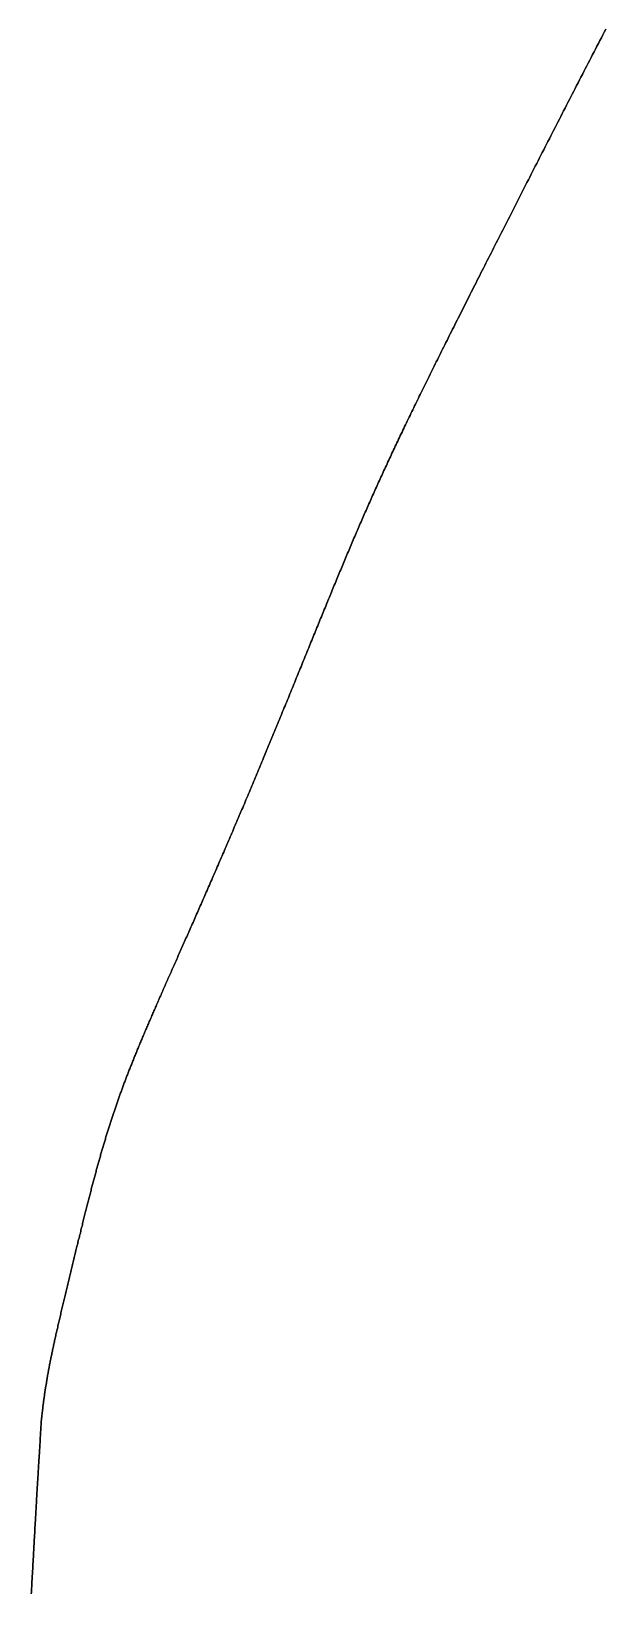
# Model space of a CAD drawing. Header units: inches. Extents: x 130170 to 284068, y 377793 to 804530.
# Drawn here: x 260254.2 to 260273.5, y 745137.1 to 745189.6 of the extents above; entities that cross this region are included whole.
import ezdxf

# ---------------------------------------------------------------- set-up
doc = ezdxf.new("R2010")
doc.units = ezdxf.units.IN
doc.header["$MEASUREMENT"] = 0
doc.layers.add('muni_il', color=7, linetype='Continuous')

msp = doc.modelspace()

# ---------------------------------------------------------------- linework, layer by layer
at = {"layer": 'muni_il'}
for points in [[(260254.186, 745137.077), (260254.19, 745137.138), (260254.193, 745137.2), (260254.197, 745137.261), (260254.2, 745137.322), (260254.204, 745137.382), (260254.207, 745137.442), (260254.211, 745137.502), (260254.214, 745137.562), (260254.217, 745137.621), (260254.221, 745137.68), (260254.224, 745137.738), (260254.227, 745137.797), (260254.23, 745137.855), (260254.234, 745137.912), (260254.237, 745137.97), (260254.24, 745138.027), (260254.243, 745138.084), (260254.246, 745138.141), (260254.25, 745138.197), (260254.253, 745138.253), (260254.256, 745138.309), (260254.259, 745138.365), (260254.262, 745138.42), (260254.265, 745138.475), (260254.268, 745138.53), (260254.271, 745138.584), (260254.274, 745138.639), (260254.277, 745138.693), (260254.28, 745138.746), (260254.283, 745138.8), (260254.286, 745138.853), (260254.289, 745138.907), (260254.292, 745138.959), (260254.295, 745139.012), (260254.298, 745139.065), (260254.301, 745139.117), (260254.304, 745139.169), (260254.307, 745139.221), (260254.31, 745139.272), (260254.312, 745139.324), (260254.315, 745139.375), (260254.318, 745139.426), (260254.321, 745139.477), (260254.324, 745139.527), (260254.327, 745139.578), (260254.329, 745139.628), (260254.332, 745139.678), (260254.335, 745139.727), (260254.338, 745139.777), (260254.341, 745139.826), (260254.344, 745139.876), (260254.346, 745139.924), (260254.349, 745139.973), (260254.352, 745140.022), (260254.355, 745140.07), (260254.357, 745140.118), (260254.36, 745140.166), (260254.363, 745140.214), (260254.366, 745140.261), (260254.368, 745140.308), (260254.371, 745140.355), (260254.374, 745140.402), (260254.377, 745140.448), (260254.379, 745140.494), (260254.382, 745140.54), (260254.385, 745140.586), (260254.387, 745140.631), (260254.39, 745140.676), (260254.393, 745140.721), (260254.395, 745140.765), (260254.398, 745140.809), (260254.401, 745140.853), (260254.403, 745140.896), (260254.406, 745140.939), (260254.408, 745140.982), (260254.411, 745141.024), (260254.413, 745141.065), (260254.416, 745141.107), (260254.418, 745141.148), (260254.421, 745141.188), (260254.423, 745141.228), (260254.426, 745141.267), (260254.428, 745141.306), (260254.43, 745141.345), (260254.433, 745141.383), (260254.435, 745141.42), (260254.437, 745141.457), (260254.44, 745141.493), (260254.442, 745141.528), (260254.444, 745141.563), (260254.446, 745141.597), (260254.448, 745141.63), (260254.45, 745141.663), (260254.452, 745141.695), (260254.454, 745141.726), (260254.456, 745141.757), (260254.458, 745141.786), (260254.46, 745141.815), (260254.462, 745141.843), (260254.463, 745141.87), (260254.465, 745141.897), (260254.467, 745141.922), (260254.468, 745141.946), (260254.47, 745141.97), (260254.471, 745141.993), (260254.473, 745142.015), (260254.474, 745142.036), (260254.475, 745142.056), (260254.476, 745142.075), (260254.478, 745142.093), (260254.479, 745142.11), (260254.48, 745142.126), (260254.481, 745142.142), (260254.482, 745142.156), (260254.483, 745142.17), (260254.483, 745142.183), (260254.484, 745142.195), (260254.485, 745142.206), (260254.486, 745142.217), (260254.486, 745142.226), (260254.487, 745142.236), (260254.488, 745142.245), (260254.488, 745142.253), (260254.489, 745142.261), (260254.489, 745142.269), (260254.49, 745142.276), (260254.49, 745142.284), (260254.536, 745143.003), (260254.537, 745143.011), (260254.537, 745143.02), (260254.539, 745143.03), (260254.54, 745143.044), (260254.542, 745143.059), (260254.544, 745143.076), (260254.546, 745143.095), (260254.548, 745143.116), (260254.55, 745143.138), (260254.553, 745143.162), (260254.556, 745143.187), (260254.559, 745143.213), (260254.563, 745143.24), (260254.566, 745143.269), (260254.57, 745143.298), (260254.573, 745143.328), (260254.577, 745143.359), (260254.581, 745143.391), (260254.585, 745143.423), (260254.589, 745143.456), (260254.594, 745143.489), (260254.598, 745143.523), (260254.603, 745143.557), (260254.607, 745143.592), (260254.612, 745143.626), (260254.617, 745143.662), (260254.622, 745143.697), (260254.627, 745143.733), (260254.632, 745143.768), (260254.637, 745143.804), (260254.643, 745143.84), (260254.648, 745143.876), (260254.653, 745143.913), (260254.659, 745143.949), (260254.665, 745143.986), (260254.67, 745144.022), (260254.676, 745144.059), (260254.682, 745144.095), (260254.688, 745144.132), (260254.694, 745144.168), (260254.7, 745144.205), (260254.706, 745144.242), (260254.712, 745144.278), (260254.718, 745144.315), (260254.724, 745144.352), (260254.731, 745144.388), (260254.737, 745144.425), (260254.744, 745144.462), (260254.75, 745144.498), (260254.757, 745144.535), (260254.763, 745144.572), (260254.77, 745144.609), (260254.777, 745144.646), (260254.784, 745144.682), (260254.791, 745144.719), (260254.798, 745144.756), (260254.805, 745144.793), (260254.812, 745144.83), (260254.82, 745144.868), (260254.827, 745144.905), (260254.834, 745144.942), (260254.842, 745144.98), (260254.849, 745145.017), (260254.857, 745145.055), (260254.865, 745145.093), (260254.873, 745145.131), (260254.881, 745145.169), (260254.889, 745145.207), (260254.897, 745145.245), (260254.905, 745145.284), (260254.913, 745145.322), (260254.921, 745145.361), (260254.93, 745145.4), (260254.938, 745145.439), (260254.947, 745145.479), (260254.956, 745145.518), (260254.964, 745145.558), (260254.973, 745145.598), (260254.982, 745145.638), (260254.991, 745145.678), (260255, 745145.719), (260255.009, 745145.759), (260255.018, 745145.8), (260255.028, 745145.841), (260255.037, 745145.883), (260255.047, 745145.924), (260255.056, 745145.966), (260255.066, 745146.008), (260255.075, 745146.05), (260255.085, 745146.092), (260255.095, 745146.135), (260255.105, 745146.177), (260255.115, 745146.22), (260255.125, 745146.263), (260255.135, 745146.307), (260255.145, 745146.35), (260255.155, 745146.394), (260255.166, 745146.438), (260255.176, 745146.482), (260255.186, 745146.526), (260255.197, 745146.571), (260255.207, 745146.615), (260255.218, 745146.66), (260255.229, 745146.705), (260255.239, 745146.75), (260255.25, 745146.795), (260255.261, 745146.841), (260255.272, 745146.886), (260255.283, 745146.932), (260255.293, 745146.978), (260255.304, 745147.024), (260255.315, 745147.07), (260255.326, 745147.116), (260255.338, 745147.163), (260255.349, 745147.209), (260255.36, 745147.256), (260255.371, 745147.302), (260255.382, 745147.349), (260255.393, 745147.396), (260255.405, 745147.443), (260255.416, 745147.49), (260255.427, 745147.537), (260255.439, 745147.584), (260255.45, 745147.631), (260255.461, 745147.678), (260255.473, 745147.725), (260255.484, 745147.773), (260255.495, 745147.82), (260255.507, 745147.867), (260255.518, 745147.914), (260255.53, 745147.962), (260255.541, 745148.009), (260255.553, 745148.057), (260255.564, 745148.104), (260255.575, 745148.151), (260255.587, 745148.198), (260255.598, 745148.246), (260255.61, 745148.293), (260255.621, 745148.34), (260255.633, 745148.387), (260255.644, 745148.434), (260255.655, 745148.481), (260255.667, 745148.528), (260255.678, 745148.575), (260255.69, 745148.622), (260255.701, 745148.669), (260255.712, 745148.716), (260255.724, 745148.762), (260255.735, 745148.809), (260255.747, 745148.855), (260255.758, 745148.902), (260255.769, 745148.948), (260255.78, 745148.994), (260255.792, 745149.04), (260255.803, 745149.086), (260255.814, 745149.132), (260255.826, 745149.178), (260255.837, 745149.223), (260255.848, 745149.269), (260255.859, 745149.314), (260255.87, 745149.359), (260255.881, 745149.405), (260255.893, 745149.449), (260255.904, 745149.494), (260255.915, 745149.539), (260255.926, 745149.584), (260255.937, 745149.628), (260255.948, 745149.672), (260255.959, 745149.716), (260255.97, 745149.76), (260255.981, 745149.804), (260255.992, 745149.848), (260256.003, 745149.892), (260256.013, 745149.935), (260256.024, 745149.978), (260256.035, 745150.021), (260256.046, 745150.064), (260256.057, 745150.107), (260256.068, 745150.15), (260256.078, 745150.192), (260256.089, 745150.235), (260256.1, 745150.277), (260256.111, 745150.319), (260256.121, 745150.361), (260256.132, 745150.402), (260256.143, 745150.444), (260256.153, 745150.485), (260256.164, 745150.527), (260256.175, 745150.568), (260256.185, 745150.609), (260256.196, 745150.649), (260256.206, 745150.69), (260256.217, 745150.731), (260256.228, 745150.771), (260256.238, 745150.811), (260256.249, 745150.851), (260256.259, 745150.891), (260256.27, 745150.931), (260256.28, 745150.97), (260256.291, 745151.01), (260256.301, 745151.049), (260256.311, 745151.088), (260256.322, 745151.127), (260256.332, 745151.166), (260256.343, 745151.205), (260256.353, 745151.243), (260256.364, 745151.282), (260256.374, 745151.32), (260256.385, 745151.358), (260256.395, 745151.396), (260256.405, 745151.434), (260256.416, 745151.472), (260256.426, 745151.509), (260256.437, 745151.547), (260256.447, 745151.584), (260256.457, 745151.621), (260256.468, 745151.658), (260256.478, 745151.695), (260256.489, 745151.732), (260256.499, 745151.769), (260256.51, 745151.806), (260256.52, 745151.842), (260256.531, 745151.879), (260256.541, 745151.915), (260256.551, 745151.951), (260256.562, 745151.987), (260256.572, 745152.023), (260256.583, 745152.059), (260256.593, 745152.095), (260256.604, 745152.131), (260256.614, 745152.166), (260256.625, 745152.202), (260256.635, 745152.237), (260256.646, 745152.272), (260256.656, 745152.307), (260256.667, 745152.342), (260256.678, 745152.378), (260256.688, 745152.412), (260256.699, 745152.447), (260256.709, 745152.482), (260256.72, 745152.517), (260256.731, 745152.552), (260256.741, 745152.586), (260256.752, 745152.621), (260256.763, 745152.655), (260256.774, 745152.689), (260256.784, 745152.724), (260256.795, 745152.758), (260256.806, 745152.792), (260256.817, 745152.826), (260256.828, 745152.86), (260256.839, 745152.894), (260256.85, 745152.928), (260256.861, 745152.962), (260256.872, 745152.996), (260256.883, 745153.029), (260256.894, 745153.063), (260256.905, 745153.097), (260256.916, 745153.13), (260256.927, 745153.164), (260256.938, 745153.198), (260256.949, 745153.231), (260256.96, 745153.265), (260256.972, 745153.298), (260256.983, 745153.331), (260256.994, 745153.365), (260257.006, 745153.398), (260257.017, 745153.432), (260257.029, 745153.465), (260257.04, 745153.498), (260257.052, 745153.532), (260257.063, 745153.565), (260257.075, 745153.598), (260257.086, 745153.632), (260257.098, 745153.665), (260257.11, 745153.698), (260257.122, 745153.731), (260257.133, 745153.764), (260257.145, 745153.798), (260257.157, 745153.831), (260257.169, 745153.864), (260257.181, 745153.898), (260257.193, 745153.931), (260257.205, 745153.964), (260257.217, 745153.997), (260257.229, 745154.031), (260257.242, 745154.064), (260257.254, 745154.097), (260257.266, 745154.131), (260257.279, 745154.164), (260257.291, 745154.197), (260257.304, 745154.231), (260257.316, 745154.264), (260257.329, 745154.298), (260257.341, 745154.331), (260257.354, 745154.365), (260257.367, 745154.399), (260257.379, 745154.432), (260257.392, 745154.466), (260257.405, 745154.5), (260257.418, 745154.533), (260257.431, 745154.567), (260257.445, 745154.601), (260257.458, 745154.635), (260257.471, 745154.669), (260257.484, 745154.703), (260257.498, 745154.737), (260257.511, 745154.772), (260257.524, 745154.806), (260257.538, 745154.84), (260257.552, 745154.874), (260257.565, 745154.909), (260257.579, 745154.943), (260257.593, 745154.978), (260257.607, 745155.013), (260257.621, 745155.047), (260257.635, 745155.082), (260257.649, 745155.117), (260257.663, 745155.152), (260257.677, 745155.187), (260257.691, 745155.222), (260257.706, 745155.258), (260257.72, 745155.293), (260257.735, 745155.328), (260257.749, 745155.364), (260257.764, 745155.4), (260257.779, 745155.435), (260257.794, 745155.471), (260257.808, 745155.507), (260257.823, 745155.543), (260257.838, 745155.58), (260257.854, 745155.616), (260257.869, 745155.652), (260257.884, 745155.689), (260257.9, 745155.726), (260257.915, 745155.762), (260257.93, 745155.799), (260257.946, 745155.836), (260257.962, 745155.874), (260257.978, 745155.911), (260257.993, 745155.948), (260258.009, 745155.986), (260258.026, 745156.024), (260258.042, 745156.062), (260258.058, 745156.1), (260258.074, 745156.138), (260258.091, 745156.176), (260258.107, 745156.215), (260258.124, 745156.253), (260258.14, 745156.292), (260258.157, 745156.331), (260258.174, 745156.37), (260258.191, 745156.409), (260258.208, 745156.449), (260258.225, 745156.488), (260258.242, 745156.528), (260258.26, 745156.568), (260258.277, 745156.608), (260258.294, 745156.648), (260258.312, 745156.689), (260258.33, 745156.729), (260258.348, 745156.77), (260258.365, 745156.811), (260258.383, 745156.852), (260258.401, 745156.894), (260258.42, 745156.935), (260258.438, 745156.977), (260258.456, 745157.019), (260258.475, 745157.061), (260258.493, 745157.103), (260258.512, 745157.146), (260258.531, 745157.189), (260258.55, 745157.232), (260258.569, 745157.275), (260258.588, 745157.318), (260258.607, 745157.362), (260258.626, 745157.405), (260258.646, 745157.449), (260258.665, 745157.493), (260258.685, 745157.538), (260258.704, 745157.582), (260258.724, 745157.627), (260258.744, 745157.672), (260258.764, 745157.717), (260258.784, 745157.763), (260258.804, 745157.809), (260258.825, 745157.854), (260258.845, 745157.901), (260258.866, 745157.947), (260258.886, 745157.994), (260258.907, 745158.04), (260258.928, 745158.087), (260258.949, 745158.135), (260258.97, 745158.182), (260258.991, 745158.23), (260259.012, 745158.278), (260259.034, 745158.326), (260259.055, 745158.375), (260259.077, 745158.423), (260259.099, 745158.472), (260259.12, 745158.521), (260259.142, 745158.571), (260259.164, 745158.62), (260259.186, 745158.67), (260259.208, 745158.72), (260259.231, 745158.771), (260259.253, 745158.821), (260259.276, 745158.872), (260259.298, 745158.923), (260259.321, 745158.974), (260259.344, 745159.026), (260259.367, 745159.078), (260259.39, 745159.13), (260259.413, 745159.182), (260259.436, 745159.235), (260259.459, 745159.287), (260259.483, 745159.34), (260259.507, 745159.394), (260259.53, 745159.447), (260259.554, 745159.501), (260259.578, 745159.555), (260259.602, 745159.609), (260259.626, 745159.664), (260259.65, 745159.718), (260259.674, 745159.773), (260259.698, 745159.829), (260259.723, 745159.884), (260259.747, 745159.94), (260259.772, 745159.996), (260259.797, 745160.052), (260259.821, 745160.108), (260259.846, 745160.165), (260259.871, 745160.222), (260259.896, 745160.279), (260259.921, 745160.336), (260259.946, 745160.394), (260259.972, 745160.452), (260259.997, 745160.51), (260260.023, 745160.568), (260260.048, 745160.626), (260260.074, 745160.685), (260260.1, 745160.744), (260260.126, 745160.803), (260260.151, 745160.863), (260260.177, 745160.922), (260260.203, 745160.982), (260260.23, 745161.042), (260260.256, 745161.102), (260260.282, 745161.163), (260260.308, 745161.223), (260260.335, 745161.284), (260260.361, 745161.345), (260260.388, 745161.407), (260260.415, 745161.468), (260260.441, 745161.53), (260260.468, 745161.592), (260260.495, 745161.654), (260260.522, 745161.716), (260260.549, 745161.779), (260260.576, 745161.841), (260260.603, 745161.904), (260260.63, 745161.967), (260260.657, 745162.03), (260260.685, 745162.093), (260260.712, 745162.157), (260260.739, 745162.221), (260260.767, 745162.285), (260260.794, 745162.349), (260260.822, 745162.413), (260260.849, 745162.477), (260260.877, 745162.542), (260260.905, 745162.606), (260260.932, 745162.671), (260260.96, 745162.736), (260260.988, 745162.801), (260261.015, 745162.866), (260261.043, 745162.932), (260261.071, 745162.997), (260261.099, 745163.063), (260261.127, 745163.128), (260261.155, 745163.194), (260261.183, 745163.26), (260261.211, 745163.326), (260261.239, 745163.392), (260261.267, 745163.459), (260261.296, 745163.525), (260261.324, 745163.592), (260261.352, 745163.658), (260261.38, 745163.725), (260261.408, 745163.792), (260261.436, 745163.859), (260261.465, 745163.925), (260261.493, 745163.992), (260261.521, 745164.059), (260261.549, 745164.127), (260261.578, 745164.194), (260261.606, 745164.261), (260261.634, 745164.328), (260261.662, 745164.396), (260261.691, 745164.463), (260261.719, 745164.531), (260261.747, 745164.598), (260261.775, 745164.666), (260261.804, 745164.733), (260261.832, 745164.801), (260261.86, 745164.869), (260261.888, 745164.936), (260261.917, 745165.004), (260261.945, 745165.071), (260261.973, 745165.139), (260262.001, 745165.207), (260262.029, 745165.275), (260262.057, 745165.342), (260262.086, 745165.41), (260262.114, 745165.478), (260262.142, 745165.545), (260262.17, 745165.613), (260262.198, 745165.681), (260262.226, 745165.748), (260262.254, 745165.816), (260262.282, 745165.883), (260262.31, 745165.951), (260262.337, 745166.018), (260262.365, 745166.086), (260262.393, 745166.153), (260262.421, 745166.221), (260262.448, 745166.288), (260262.476, 745166.355), (260262.504, 745166.422), (260262.531, 745166.489), (260262.559, 745166.556), (260262.587, 745166.623), (260262.614, 745166.69), (260262.641, 745166.757), (260262.669, 745166.824), (260262.696, 745166.891), (260262.723, 745166.957), (260262.751, 745167.024), (260262.778, 745167.09), (260262.805, 745167.156), (260262.832, 745167.223), (260262.859, 745167.289), (260262.886, 745167.355), (260262.913, 745167.421), (260262.94, 745167.486), (260262.967, 745167.552), (260262.994, 745167.618), (260263.02, 745167.683), (260263.047, 745167.748), (260263.073, 745167.814), (260263.1, 745167.879), (260263.127, 745167.944), (260263.153, 745168.009), (260263.179, 745168.073), (260263.206, 745168.138), (260263.232, 745168.202), (260263.258, 745168.267), (260263.284, 745168.331), (260263.31, 745168.395), (260263.336, 745168.459), (260263.362, 745168.523), (260263.388, 745168.586), (260263.414, 745168.65), (260263.44, 745168.713), (260263.465, 745168.776), (260263.491, 745168.839), (260263.517, 745168.902), (260263.542, 745168.965), (260263.568, 745169.028), (260263.593, 745169.09), (260263.618, 745169.153), (260263.644, 745169.215), (260263.669, 745169.277), (260263.694, 745169.339), (260263.719, 745169.401), (260263.744, 745169.462), (260263.769, 745169.524), (260263.794, 745169.585), (260263.819, 745169.646), (260263.844, 745169.707), (260263.869, 745169.768), (260263.894, 745169.828), (260263.918, 745169.889), (260263.943, 745169.949), (260263.967, 745170.01), (260263.992, 745170.07), (260264.016, 745170.13), (260264.041, 745170.189), (260264.065, 745170.249), (260264.089, 745170.309), (260264.114, 745170.368), (260264.138, 745170.427), (260264.162, 745170.486), (260264.186, 745170.545), (260264.211, 745170.604), (260264.235, 745170.663), (260264.259, 745170.721), (260264.283, 745170.78), (260264.307, 745170.838), (260264.33, 745170.896), (260264.354, 745170.954), (260264.378, 745171.012), (260264.402, 745171.069), (260264.426, 745171.127), (260264.45, 745171.185), (260264.473, 745171.242), (260264.497, 745171.299), (260264.521, 745171.356), (260264.544, 745171.413), (260264.568, 745171.47), (260264.592, 745171.527), (260264.615, 745171.584), (260264.639, 745171.64), (260264.663, 745171.697), (260264.686, 745171.753), (260264.71, 745171.81), (260264.733, 745171.866), (260264.757, 745171.922), (260264.78, 745171.978), (260264.804, 745172.034), (260264.827, 745172.09), (260264.851, 745172.146), (260264.874, 745172.201), (260264.898, 745172.257), (260264.921, 745172.313), (260264.945, 745172.368), (260264.969, 745172.424), (260264.992, 745172.479), (260265.016, 745172.535), (260265.039, 745172.59), (260265.063, 745172.645), (260265.087, 745172.7), (260265.11, 745172.756), (260265.134, 745172.811), (260265.158, 745172.866), (260265.182, 745172.921), (260265.205, 745172.976), (260265.229, 745173.031), (260265.253, 745173.087), (260265.277, 745173.142), (260265.301, 745173.197), (260265.325, 745173.252), (260265.349, 745173.307), (260265.373, 745173.362), (260265.397, 745173.417), (260265.421, 745173.472), (260265.446, 745173.527), (260265.47, 745173.582), (260265.494, 745173.638), (260265.519, 745173.693), (260265.543, 745173.748), (260265.568, 745173.803), (260265.592, 745173.859), (260265.617, 745173.914), (260265.642, 745173.97), (260265.667, 745174.025), (260265.691, 745174.081), (260265.716, 745174.137), (260265.741, 745174.192), (260265.767, 745174.248), (260265.792, 745174.304), (260265.817, 745174.36), (260265.843, 745174.416), (260265.868, 745174.472), (260265.894, 745174.529), (260265.919, 745174.585), (260265.945, 745174.641), (260265.971, 745174.698), (260265.997, 745174.755), (260266.023, 745174.812), (260266.049, 745174.869), (260266.075, 745174.926), (260266.102, 745174.983), (260266.128, 745175.04), (260266.155, 745175.098), (260266.182, 745175.156), (260266.209, 745175.214), (260266.236, 745175.272), (260266.263, 745175.33), (260266.29, 745175.388), (260266.317, 745175.447), (260266.345, 745175.505), (260266.372, 745175.564), (260266.4, 745175.623), (260266.428, 745175.682), (260266.456, 745175.742), (260266.484, 745175.801), (260266.513, 745175.861), (260266.541, 745175.921), (260266.57, 745175.981), (260266.598, 745176.042), (260266.627, 745176.102), (260266.656, 745176.163), (260266.685, 745176.224), (260266.715, 745176.286), (260266.744, 745176.347), (260266.774, 745176.409), (260266.803, 745176.471), (260266.833, 745176.533), (260266.863, 745176.595), (260266.894, 745176.658), (260266.924, 745176.721), (260266.955, 745176.784), (260266.985, 745176.848), (260267.016, 745176.911), (260267.047, 745176.975), (260267.078, 745177.04), (260267.11, 745177.104), (260267.141, 745177.169), (260267.173, 745177.234), (260267.205, 745177.299), (260267.237, 745177.365), (260267.269, 745177.431), (260267.301, 745177.497), (260267.334, 745177.563), (260267.367, 745177.63), (260267.4, 745177.697), (260267.433, 745177.764), (260267.466, 745177.832), (260267.499, 745177.899), (260267.533, 745177.968), (260267.567, 745178.036), (260267.601, 745178.105), (260267.635, 745178.174), (260267.669, 745178.243), (260267.703, 745178.313), (260267.738, 745178.383), (260267.773, 745178.453), (260267.808, 745178.524), (260267.843, 745178.594), (260267.878, 745178.666), (260267.914, 745178.737), (260267.95, 745178.809), (260267.986, 745178.881), (260268.022, 745178.953), (260268.058, 745179.026), (260268.095, 745179.099), (260268.131, 745179.172), (260268.168, 745179.246), (260268.205, 745179.32), (260268.242, 745179.394), (260268.279, 745179.469), (260268.317, 745179.543), (260268.355, 745179.619), (260268.393, 745179.694), (260268.43, 745179.77), (260268.469, 745179.846), (260268.507, 745179.923), (260268.546, 745179.999), (260268.584, 745180.076), (260268.623, 745180.154), (260268.662, 745180.231), (260268.702, 745180.309), (260268.741, 745180.388), (260268.781, 745180.466), (260268.821, 745180.545), (260268.86, 745180.624), (260268.901, 745180.704), (260268.941, 745180.784), (260268.981, 745180.864), (260269.022, 745180.944), (260269.063, 745181.025), (260269.104, 745181.106), (260269.145, 745181.187), (260269.186, 745181.269), (260269.227, 745181.35), (260269.269, 745181.432), (260269.311, 745181.515), (260269.352, 745181.598), (260269.394, 745181.681), (260269.437, 745181.764), (260269.479, 745181.847), (260269.521, 745181.931), (260269.564, 745182.015), (260269.607, 745182.1), (260269.65, 745182.184), (260269.693, 745182.269), (260269.736, 745182.354), (260269.779, 745182.44), (260269.823, 745182.525), (260269.867, 745182.611), (260269.91, 745182.698), (260269.954, 745182.784), (260269.998, 745182.871), (260270.043, 745182.958), (260270.087, 745183.045), (260270.131, 745183.132), (260270.176, 745183.22), (260270.22, 745183.308), (260270.265, 745183.396), (260270.31, 745183.484), (260270.355, 745183.572), (260270.4, 745183.661), (260270.446, 745183.75), (260270.491, 745183.839), (260270.537, 745183.929), (260270.582, 745184.018), (260270.628, 745184.108), (260270.674, 745184.198), (260270.72, 745184.288), (260270.766, 745184.378), (260270.812, 745184.469), (260270.858, 745184.56), (260270.905, 745184.65), (260270.951, 745184.741), (260270.997, 745184.833), (260271.044, 745184.924), (260271.091, 745185.016), (260271.138, 745185.107), (260271.185, 745185.199), (260271.232, 745185.291), (260271.279, 745185.383), (260271.326, 745185.476), (260271.373, 745185.568), (260271.42, 745185.661), (260271.468, 745185.753), (260271.515, 745185.846), (260271.563, 745185.939), (260271.611, 745186.032), (260271.658, 745186.125), (260271.706, 745186.219), (260271.754, 745186.312), (260271.802, 745186.405), (260271.85, 745186.499), (260271.898, 745186.593), (260271.946, 745186.686), (260271.994, 745186.78), (260272.042, 745186.874), (260272.09, 745186.968), (260272.139, 745187.062), (260272.187, 745187.157), (260272.235, 745187.251), (260272.284, 745187.345), (260272.332, 745187.439), (260272.381, 745187.534), (260272.429, 745187.628), (260272.478, 745187.723), (260272.527, 745187.817), (260272.575, 745187.912), (260272.624, 745188.007), (260272.673, 745188.101), (260272.722, 745188.196), (260272.77, 745188.291), (260272.819, 745188.386), (260272.868, 745188.48), (260272.917, 745188.575), (260272.966, 745188.67), (260273.015, 745188.765), (260273.064, 745188.86), (260273.113, 745188.955), (260273.162, 745189.049), (260273.211, 745189.144), (260273.26, 745189.239), (260273.31, 745189.334), (260273.359, 745189.429), (260273.408, 745189.523), (260273.457, 745189.618), (260273.506, 745189.713)], [(260273.506, 745189.713), (260273.457, 745189.618), (260273.408, 745189.523), (260273.359, 745189.429), (260273.31, 745189.334), (260273.26, 745189.239), (260273.211, 745189.144), (260273.162, 745189.049), (260273.113, 745188.955), (260273.064, 745188.86), (260273.015, 745188.765), (260272.966, 745188.67), (260272.917, 745188.575), (260272.868, 745188.48), (260272.819, 745188.386), (260272.77, 745188.291), (260272.722, 745188.196), (260272.673, 745188.101), (260272.624, 745188.007), (260272.575, 745187.912), (260272.527, 745187.817), (260272.478, 745187.723), (260272.429, 745187.628), (260272.381, 745187.534), (260272.332, 745187.439), (260272.284, 745187.345), (260272.235, 745187.251), (260272.187, 745187.157), (260272.139, 745187.062), (260272.09, 745186.968), (260272.042, 745186.874), (260271.994, 745186.78), (260271.946, 745186.686), (260271.898, 745186.593), (260271.85, 745186.499), (260271.802, 745186.405), (260271.754, 745186.312), (260271.706, 745186.219), (260271.658, 745186.125), (260271.611, 745186.032), (260271.563, 745185.939), (260271.515, 745185.846), (260271.468, 745185.753), (260271.42, 745185.661), (260271.373, 745185.568), (260271.326, 745185.476), (260271.279, 745185.383), (260271.232, 745185.291), (260271.185, 745185.199), (260271.138, 745185.107), (260271.091, 745185.016), (260271.044, 745184.924), (260270.997, 745184.833), (260270.951, 745184.741), (260270.905, 745184.65), (260270.858, 745184.56), (260270.812, 745184.469), (260270.766, 745184.378), (260270.72, 745184.288), (260270.674, 745184.198), (260270.628, 745184.108), (260270.582, 745184.018), (260270.537, 745183.929), (260270.491, 745183.839), (260270.446, 745183.75), (260270.4, 745183.661), (260270.355, 745183.572), (260270.31, 745183.484), (260270.265, 745183.396), (260270.22, 745183.308), (260270.176, 745183.22), (260270.131, 745183.132), (260270.087, 745183.045), (260270.043, 745182.958), (260269.998, 745182.871), (260269.954, 745182.784), (260269.91, 745182.698), (260269.867, 745182.611), (260269.823, 745182.525), (260269.779, 745182.44), (260269.736, 745182.354), (260269.693, 745182.269), (260269.65, 745182.184), (260269.607, 745182.1), (260269.564, 745182.015), (260269.521, 745181.931), (260269.479, 745181.847), (260269.437, 745181.764), (260269.394, 745181.681), (260269.352, 745181.598), (260269.311, 745181.515), (260269.269, 745181.432), (260269.227, 745181.35), (260269.186, 745181.269), (260269.145, 745181.187), (260269.104, 745181.106), (260269.063, 745181.025), (260269.022, 745180.944), (260268.981, 745180.864), (260268.941, 745180.784), (260268.901, 745180.704), (260268.86, 745180.624), (260268.821, 745180.545), (260268.781, 745180.466), (260268.741, 745180.388), (260268.702, 745180.309), (260268.662, 745180.231), (260268.623, 745180.154), (260268.584, 745180.076), (260268.546, 745179.999), (260268.507, 745179.923), (260268.469, 745179.846), (260268.43, 745179.77), (260268.393, 745179.694), (260268.355, 745179.619), (260268.317, 745179.543), (260268.279, 745179.469), (260268.242, 745179.394), (260268.205, 745179.32), (260268.168, 745179.246), (260268.131, 745179.172), (260268.095, 745179.099), (260268.058, 745179.026), (260268.022, 745178.953), (260267.986, 745178.881), (260267.95, 745178.809), (260267.914, 745178.737), (260267.878, 745178.666), (260267.843, 745178.594), (260267.808, 745178.524), (260267.773, 745178.453), (260267.738, 745178.383), (260267.703, 745178.313), (260267.669, 745178.243), (260267.635, 745178.174), (260267.601, 745178.105), (260267.567, 745178.036), (260267.533, 745177.968), (260267.499, 745177.899), (260267.466, 745177.832), (260267.433, 745177.764), (260267.4, 745177.697), (260267.367, 745177.63), (260267.334, 745177.563), (260267.301, 745177.497), (260267.269, 745177.431), (260267.237, 745177.365), (260267.205, 745177.299), (260267.173, 745177.234), (260267.141, 745177.169), (260267.11, 745177.104), (260267.078, 745177.04), (260267.047, 745176.975), (260267.016, 745176.911), (260266.985, 745176.848), (260266.955, 745176.784), (260266.924, 745176.721), (260266.894, 745176.658), (260266.863, 745176.595), (260266.833, 745176.533), (260266.803, 745176.471), (260266.774, 745176.409), (260266.744, 745176.347), (260266.715, 745176.286), (260266.685, 745176.224), (260266.656, 745176.163), (260266.627, 745176.102), (260266.598, 745176.042), (260266.57, 745175.981), (260266.541, 745175.921), (260266.513, 745175.861), (260266.484, 745175.801), (260266.456, 745175.742), (260266.428, 745175.682), (260266.4, 745175.623), (260266.372, 745175.564), (260266.345, 745175.505), (260266.317, 745175.447), (260266.29, 745175.388), (260266.263, 745175.33), (260266.236, 745175.272), (260266.209, 745175.214), (260266.182, 745175.156), (260266.155, 745175.098), (260266.128, 745175.04), (260266.102, 745174.983), (260266.075, 745174.926), (260266.049, 745174.869), (260266.023, 745174.812), (260265.997, 745174.755), (260265.971, 745174.698), (260265.945, 745174.641), (260265.919, 745174.585), (260265.894, 745174.529), (260265.868, 745174.472), (260265.843, 745174.416), (260265.817, 745174.36), (260265.792, 745174.304), (260265.767, 745174.248), (260265.741, 745174.192), (260265.716, 745174.137), (260265.691, 745174.081), (260265.667, 745174.025), (260265.642, 745173.97), (260265.617, 745173.914), (260265.592, 745173.859), (260265.568, 745173.803), (260265.543, 745173.748), (260265.519, 745173.693), (260265.494, 745173.638), (260265.47, 745173.582), (260265.446, 745173.527), (260265.421, 745173.472), (260265.397, 745173.417), (260265.373, 745173.362), (260265.349, 745173.307), (260265.325, 745173.252), (260265.301, 745173.197), (260265.277, 745173.142), (260265.253, 745173.087), (260265.229, 745173.031), (260265.205, 745172.976), (260265.182, 745172.921), (260265.158, 745172.866), (260265.134, 745172.811), (260265.11, 745172.756), (260265.087, 745172.7), (260265.063, 745172.645), (260265.039, 745172.59), (260265.016, 745172.535), (260264.992, 745172.479), (260264.969, 745172.424), (260264.945, 745172.368), (260264.921, 745172.313), (260264.898, 745172.257), (260264.874, 745172.201), (260264.851, 745172.146), (260264.827, 745172.09), (260264.804, 745172.034), (260264.78, 745171.978), (260264.757, 745171.922), (260264.733, 745171.866), (260264.71, 745171.81), (260264.686, 745171.753), (260264.663, 745171.697), (260264.639, 745171.64), (260264.615, 745171.584), (260264.592, 745171.527), (260264.568, 745171.47), (260264.544, 745171.413), (260264.521, 745171.356), (260264.497, 745171.299), (260264.473, 745171.242), (260264.45, 745171.185), (260264.426, 745171.127), (260264.402, 745171.069), (260264.378, 745171.012), (260264.354, 745170.954), (260264.33, 745170.896), (260264.307, 745170.838), (260264.283, 745170.78), (260264.259, 745170.721), (260264.235, 745170.663), (260264.211, 745170.604), (260264.186, 745170.545), (260264.162, 745170.486), (260264.138, 745170.427), (260264.114, 745170.368), (260264.089, 745170.309), (260264.065, 745170.249), (260264.041, 745170.189), (260264.016, 745170.13), (260263.992, 745170.07), (260263.967, 745170.01), (260263.943, 745169.949), (260263.918, 745169.889), (260263.894, 745169.828), (260263.869, 745169.768), (260263.844, 745169.707), (260263.819, 745169.646), (260263.794, 745169.585), (260263.769, 745169.524), (260263.744, 745169.462), (260263.719, 745169.401), (260263.694, 745169.339), (260263.669, 745169.277), (260263.644, 745169.215), (260263.618, 745169.153), (260263.593, 745169.09), (260263.568, 745169.028), (260263.542, 745168.965), (260263.517, 745168.902), (260263.491, 745168.839), (260263.465, 745168.776), (260263.44, 745168.713), (260263.414, 745168.65), (260263.388, 745168.586), (260263.362, 745168.523), (260263.336, 745168.459), (260263.31, 745168.395), (260263.284, 745168.331), (260263.258, 745168.267), (260263.232, 745168.202), (260263.206, 745168.138), (260263.179, 745168.073), (260263.153, 745168.009), (260263.127, 745167.944), (260263.1, 745167.879), (260263.073, 745167.814), (260263.047, 745167.748), (260263.02, 745167.683), (260262.994, 745167.618), (260262.967, 745167.552), (260262.94, 745167.486), (260262.913, 745167.421), (260262.886, 745167.355), (260262.859, 745167.289), (260262.832, 745167.223), (260262.805, 745167.156), (260262.778, 745167.09), (260262.751, 745167.024), (260262.723, 745166.957), (260262.696, 745166.891), (260262.669, 745166.824), (260262.641, 745166.757), (260262.614, 745166.69), (260262.587, 745166.623), (260262.559, 745166.556), (260262.531, 745166.489), (260262.504, 745166.422), (260262.476, 745166.355), (260262.448, 745166.288), (260262.421, 745166.221), (260262.393, 745166.153), (260262.365, 745166.086), (260262.337, 745166.018), (260262.31, 745165.951), (260262.282, 745165.883), (260262.254, 745165.816), (260262.226, 745165.748), (260262.198, 745165.681), (260262.17, 745165.613), (260262.142, 745165.545), (260262.114, 745165.478), (260262.086, 745165.41), (260262.057, 745165.342), (260262.029, 745165.275), (260262.001, 745165.207), (260261.973, 745165.139), (260261.945, 745165.071), (260261.917, 745165.004), (260261.888, 745164.936), (260261.86, 745164.869), (260261.832, 745164.801), (260261.804, 745164.733), (260261.775, 745164.666), (260261.747, 745164.598), (260261.719, 745164.531), (260261.691, 745164.463), (260261.662, 745164.396), (260261.634, 745164.328), (260261.606, 745164.261), (260261.578, 745164.194), (260261.549, 745164.127), (260261.521, 745164.059), (260261.493, 745163.992), (260261.465, 745163.925), (260261.436, 745163.859), (260261.408, 745163.792), (260261.38, 745163.725), (260261.352, 745163.658), (260261.324, 745163.592), (260261.296, 745163.525), (260261.267, 745163.459), (260261.239, 745163.392), (260261.211, 745163.326), (260261.183, 745163.26), (260261.155, 745163.194), (260261.127, 745163.128), (260261.099, 745163.063), (260261.071, 745162.997), (260261.043, 745162.932), (260261.015, 745162.866), (260260.988, 745162.801), (260260.96, 745162.736), (260260.932, 745162.671), (260260.905, 745162.606), (260260.877, 745162.542), (260260.849, 745162.477), (260260.822, 745162.413), (260260.794, 745162.349), (260260.767, 745162.285), (260260.739, 745162.221), (260260.712, 745162.157), (260260.685, 745162.093), (260260.657, 745162.03), (260260.63, 745161.967), (260260.603, 745161.904), (260260.576, 745161.841), (260260.549, 745161.779), (260260.522, 745161.716), (260260.495, 745161.654), (260260.468, 745161.592), (260260.441, 745161.53), (260260.415, 745161.468), (260260.388, 745161.407), (260260.361, 745161.345), (260260.335, 745161.284), (260260.308, 745161.223), (260260.282, 745161.163), (260260.256, 745161.102), (260260.23, 745161.042), (260260.203, 745160.982), (260260.177, 745160.922), (260260.151, 745160.863), (260260.126, 745160.803), (260260.1, 745160.744), (260260.074, 745160.685), (260260.048, 745160.626), (260260.023, 745160.568), (260259.997, 745160.51), (260259.972, 745160.452), (260259.946, 745160.394), (260259.921, 745160.336), (260259.896, 745160.279), (260259.871, 745160.222), (260259.846, 745160.165), (260259.821, 745160.108), (260259.797, 745160.052), (260259.772, 745159.996), (260259.747, 745159.94), (260259.723, 745159.884), (260259.698, 745159.829), (260259.674, 745159.773), (260259.65, 745159.718), (260259.626, 745159.664), (260259.602, 745159.609), (260259.578, 745159.555), (260259.554, 745159.501), (260259.53, 745159.447), (260259.507, 745159.394), (260259.483, 745159.34), (260259.459, 745159.287), (260259.436, 745159.235), (260259.413, 745159.182), (260259.39, 745159.13), (260259.367, 745159.078), (260259.344, 745159.026), (260259.321, 745158.974), (260259.298, 745158.923), (260259.276, 745158.872), (260259.253, 745158.821), (260259.231, 745158.771), (260259.208, 745158.72), (260259.186, 745158.67), (260259.164, 745158.62), (260259.142, 745158.571), (260259.12, 745158.521), (260259.099, 745158.472), (260259.077, 745158.423), (260259.055, 745158.375), (260259.034, 745158.326), (260259.012, 745158.278), (260258.991, 745158.23), (260258.97, 745158.182), (260258.949, 745158.135), (260258.928, 745158.087), (260258.907, 745158.04), (260258.886, 745157.994), (260258.866, 745157.947), (260258.845, 745157.901), (260258.825, 745157.854), (260258.804, 745157.809), (260258.784, 745157.763), (260258.764, 745157.717), (260258.744, 745157.672), (260258.724, 745157.627), (260258.704, 745157.582), (260258.685, 745157.538), (260258.665, 745157.493), (260258.646, 745157.449), (260258.626, 745157.405), (260258.607, 745157.362), (260258.588, 745157.318), (260258.569, 745157.275), (260258.55, 745157.232), (260258.531, 745157.189), (260258.512, 745157.146), (260258.493, 745157.103), (260258.475, 745157.061), (260258.456, 745157.019), (260258.438, 745156.977), (260258.42, 745156.935), (260258.401, 745156.894), (260258.383, 745156.852), (260258.365, 745156.811), (260258.348, 745156.77), (260258.33, 745156.729), (260258.312, 745156.689), (260258.294, 745156.648), (260258.277, 745156.608), (260258.26, 745156.568), (260258.242, 745156.528), (260258.225, 745156.488), (260258.208, 745156.449), (260258.191, 745156.409), (260258.174, 745156.37), (260258.157, 745156.331), (260258.14, 745156.292), (260258.124, 745156.253), (260258.107, 745156.215), (260258.091, 745156.176), (260258.074, 745156.138), (260258.058, 745156.1), (260258.042, 745156.062), (260258.026, 745156.024), (260258.009, 745155.986), (260257.993, 745155.948), (260257.978, 745155.911), (260257.962, 745155.874), (260257.946, 745155.836), (260257.93, 745155.799), (260257.915, 745155.762), (260257.9, 745155.726), (260257.884, 745155.689), (260257.869, 745155.652), (260257.854, 745155.616), (260257.838, 745155.58), (260257.823, 745155.543), (260257.808, 745155.507), (260257.794, 745155.471), (260257.779, 745155.435), (260257.764, 745155.4), (260257.749, 745155.364), (260257.735, 745155.328), (260257.72, 745155.293), (260257.706, 745155.258), (260257.691, 745155.222), (260257.677, 745155.187), (260257.663, 745155.152), (260257.649, 745155.117), (260257.635, 745155.082), (260257.621, 745155.047), (260257.607, 745155.013), (260257.593, 745154.978), (260257.579, 745154.943), (260257.565, 745154.909), (260257.552, 745154.874), (260257.538, 745154.84), (260257.524, 745154.806), (260257.511, 745154.772), (260257.498, 745154.737), (260257.484, 745154.703), (260257.471, 745154.669), (260257.458, 745154.635), (260257.445, 745154.601), (260257.431, 745154.567), (260257.418, 745154.533), (260257.405, 745154.5), (260257.392, 745154.466), (260257.379, 745154.432), (260257.367, 745154.399), (260257.354, 745154.365), (260257.341, 745154.331), (260257.329, 745154.298), (260257.316, 745154.264), (260257.304, 745154.231), (260257.291, 745154.197), (260257.279, 745154.164), (260257.266, 745154.131), (260257.254, 745154.097), (260257.242, 745154.064), (260257.229, 745154.031), (260257.217, 745153.997), (260257.205, 745153.964), (260257.193, 745153.931), (260257.181, 745153.898), (260257.169, 745153.864), (260257.157, 745153.831), (260257.145, 745153.798), (260257.133, 745153.764), (260257.122, 745153.731), (260257.11, 745153.698), (260257.098, 745153.665), (260257.086, 745153.632), (260257.075, 745153.598), (260257.063, 745153.565), (260257.052, 745153.532), (260257.04, 745153.498), (260257.029, 745153.465), (260257.017, 745153.432), (260257.006, 745153.398), (260256.994, 745153.365), (260256.983, 745153.331), (260256.972, 745153.298), (260256.96, 745153.265), (260256.949, 745153.231), (260256.938, 745153.198), (260256.927, 745153.164), (260256.916, 745153.13), (260256.905, 745153.097), (260256.894, 745153.063), (260256.883, 745153.029), (260256.872, 745152.996), (260256.861, 745152.962), (260256.85, 745152.928), (260256.839, 745152.894), (260256.828, 745152.86), (260256.817, 745152.826), (260256.806, 745152.792), (260256.795, 745152.758), (260256.784, 745152.724), (260256.774, 745152.689), (260256.763, 745152.655), (260256.752, 745152.621), (260256.741, 745152.586), (260256.731, 745152.552), (260256.72, 745152.517), (260256.709, 745152.482), (260256.699, 745152.447), (260256.688, 745152.412), (260256.678, 745152.378), (260256.667, 745152.342), (260256.656, 745152.307), (260256.646, 745152.272), (260256.635, 745152.237), (260256.625, 745152.202), (260256.614, 745152.166), (260256.604, 745152.131), (260256.593, 745152.095), (260256.583, 745152.059), (260256.572, 745152.023), (260256.562, 745151.987), (260256.551, 745151.951), (260256.541, 745151.915), (260256.531, 745151.879), (260256.52, 745151.842), (260256.51, 745151.806), (260256.499, 745151.769), (260256.489, 745151.732), (260256.478, 745151.695), (260256.468, 745151.658), (260256.457, 745151.621), (260256.447, 745151.584), (260256.437, 745151.547), (260256.426, 745151.509), (260256.416, 745151.472), (260256.405, 745151.434), (260256.395, 745151.396), (260256.385, 745151.358), (260256.374, 745151.32), (260256.364, 745151.282), (260256.353, 745151.243), (260256.343, 745151.205), (260256.332, 745151.166), (260256.322, 745151.127), (260256.311, 745151.088), (260256.301, 745151.049), (260256.291, 745151.01), (260256.28, 745150.97), (260256.27, 745150.931), (260256.259, 745150.891), (260256.249, 745150.851), (260256.238, 745150.811), (260256.228, 745150.771), (260256.217, 745150.731), (260256.206, 745150.69), (260256.196, 745150.649), (260256.185, 745150.609), (260256.175, 745150.568), (260256.164, 745150.527), (260256.153, 745150.485), (260256.143, 745150.444), (260256.132, 745150.402), (260256.121, 745150.361), (260256.111, 745150.319), (260256.1, 745150.277), (260256.089, 745150.235), (260256.078, 745150.192), (260256.068, 745150.15), (260256.057, 745150.107), (260256.046, 745150.064), (260256.035, 745150.021), (260256.024, 745149.978), (260256.013, 745149.935), (260256.003, 745149.892), (260255.992, 745149.848), (260255.981, 745149.804), (260255.97, 745149.76), (260255.959, 745149.716), (260255.948, 745149.672), (260255.937, 745149.628), (260255.926, 745149.584), (260255.915, 745149.539), (260255.904, 745149.494), (260255.893, 745149.449), (260255.881, 745149.405), (260255.87, 745149.359), (260255.859, 745149.314), (260255.848, 745149.269), (260255.837, 745149.223), (260255.826, 745149.178), (260255.814, 745149.132), (260255.803, 745149.086), (260255.792, 745149.04), (260255.78, 745148.994), (260255.769, 745148.948), (260255.758, 745148.902), (260255.747, 745148.855), (260255.735, 745148.809), (260255.724, 745148.762), (260255.712, 745148.716), (260255.701, 745148.669), (260255.69, 745148.622), (260255.678, 745148.575), (260255.667, 745148.528), (260255.655, 745148.481), (260255.644, 745148.434), (260255.633, 745148.387), (260255.621, 745148.34), (260255.61, 745148.293), (260255.598, 745148.246), (260255.587, 745148.198), (260255.575, 745148.151), (260255.564, 745148.104), (260255.553, 745148.057), (260255.541, 745148.009), (260255.53, 745147.962), (260255.518, 745147.914), (260255.507, 745147.867), (260255.495, 745147.82), (260255.484, 745147.773), (260255.473, 745147.725), (260255.461, 745147.678), (260255.45, 745147.631), (260255.439, 745147.584), (260255.427, 745147.537), (260255.416, 745147.49), (260255.405, 745147.443), (260255.393, 745147.396), (260255.382, 745147.349), (260255.371, 745147.302), (260255.36, 745147.256), (260255.349, 745147.209), (260255.338, 745147.163), (260255.326, 745147.116), (260255.315, 745147.07), (260255.304, 745147.024), (260255.293, 745146.978), (260255.283, 745146.932), (260255.272, 745146.886), (260255.261, 745146.841), (260255.25, 745146.795), (260255.239, 745146.75), (260255.229, 745146.705), (260255.218, 745146.66), (260255.207, 745146.615), (260255.197, 745146.571), (260255.186, 745146.526), (260255.176, 745146.482), (260255.166, 745146.438), (260255.155, 745146.394), (260255.145, 745146.35), (260255.135, 745146.307), (260255.125, 745146.263), (260255.115, 745146.22), (260255.105, 745146.177), (260255.095, 745146.135), (260255.085, 745146.092), (260255.075, 745146.05), (260255.066, 745146.008), (260255.056, 745145.966), (260255.047, 745145.924), (260255.037, 745145.883), (260255.028, 745145.841), (260255.018, 745145.8), (260255.009, 745145.759), (260255, 745145.719), (260254.991, 745145.678), (260254.982, 745145.638), (260254.973, 745145.598), (260254.964, 745145.558), (260254.956, 745145.518), (260254.947, 745145.479), (260254.938, 745145.439), (260254.93, 745145.4), (260254.921, 745145.361), (260254.913, 745145.322), (260254.905, 745145.284), (260254.897, 745145.245), (260254.889, 745145.207), (260254.881, 745145.169), (260254.873, 745145.131), (260254.865, 745145.093), (260254.857, 745145.055), (260254.849, 745145.017), (260254.842, 745144.98), (260254.834, 745144.942), (260254.827, 745144.905), (260254.82, 745144.868), (260254.812, 745144.83), (260254.805, 745144.793), (260254.798, 745144.756), (260254.791, 745144.719), (260254.784, 745144.682), (260254.777, 745144.646), (260254.77, 745144.609), (260254.763, 745144.572), (260254.757, 745144.535), (260254.75, 745144.498), (260254.744, 745144.462), (260254.737, 745144.425), (260254.731, 745144.388), (260254.724, 745144.352), (260254.718, 745144.315), (260254.712, 745144.278), (260254.706, 745144.242), (260254.7, 745144.205), (260254.694, 745144.168), (260254.688, 745144.132), (260254.682, 745144.095), (260254.676, 745144.059), (260254.67, 745144.022), (260254.665, 745143.986), (260254.659, 745143.949), (260254.653, 745143.913), (260254.648, 745143.876), (260254.643, 745143.84), (260254.637, 745143.804), (260254.632, 745143.768), (260254.627, 745143.733), (260254.622, 745143.697), (260254.617, 745143.662), (260254.612, 745143.626), (260254.607, 745143.592), (260254.603, 745143.557), (260254.598, 745143.523), (260254.594, 745143.489), (260254.589, 745143.456), (260254.585, 745143.423), (260254.581, 745143.391), (260254.577, 745143.359), (260254.573, 745143.328), (260254.57, 745143.298), (260254.566, 745143.269), (260254.563, 745143.24), (260254.559, 745143.213), (260254.556, 745143.187), (260254.553, 745143.162), (260254.55, 745143.138), (260254.548, 745143.116), (260254.546, 745143.095), (260254.544, 745143.076), (260254.542, 745143.059), (260254.54, 745143.044), (260254.539, 745143.03), (260254.537, 745143.02), (260254.537, 745143.011), (260254.536, 745143.003), (260254.49, 745142.284), (260254.49, 745142.276), (260254.489, 745142.269), (260254.489, 745142.261), (260254.488, 745142.253), (260254.488, 745142.245), (260254.487, 745142.236), (260254.486, 745142.226), (260254.486, 745142.217), (260254.485, 745142.206), (260254.484, 745142.195), (260254.483, 745142.183), (260254.483, 745142.17), (260254.482, 745142.156), (260254.481, 745142.142), (260254.48, 745142.126), (260254.479, 745142.11), (260254.478, 745142.093), (260254.476, 745142.075), (260254.475, 745142.056), (260254.474, 745142.036), (260254.473, 745142.015), (260254.471, 745141.993), (260254.47, 745141.97), (260254.468, 745141.946), (260254.467, 745141.922), (260254.465, 745141.897), (260254.463, 745141.87), (260254.462, 745141.843), (260254.46, 745141.815), (260254.458, 745141.786), (260254.456, 745141.757), (260254.454, 745141.726), (260254.452, 745141.695), (260254.45, 745141.663), (260254.448, 745141.63), (260254.446, 745141.597), (260254.444, 745141.563), (260254.442, 745141.528), (260254.44, 745141.493), (260254.437, 745141.457), (260254.435, 745141.42), (260254.433, 745141.383), (260254.43, 745141.345), (260254.428, 745141.306), (260254.426, 745141.267), (260254.423, 745141.228), (260254.421, 745141.188), (260254.418, 745141.148), (260254.416, 745141.107), (260254.413, 745141.065), (260254.411, 745141.024), (260254.408, 745140.982), (260254.406, 745140.939), (260254.403, 745140.896), (260254.401, 745140.853), (260254.398, 745140.809), (260254.395, 745140.765), (260254.393, 745140.721), (260254.39, 745140.676), (260254.387, 745140.631), (260254.385, 745140.586), (260254.382, 745140.54), (260254.379, 745140.494), (260254.377, 745140.448), (260254.374, 745140.402), (260254.371, 745140.355), (260254.368, 745140.308), (260254.366, 745140.261), (260254.363, 745140.214), (260254.36, 745140.166), (260254.357, 745140.118), (260254.355, 745140.07), (260254.352, 745140.022), (260254.349, 745139.973), (260254.346, 745139.924), (260254.344, 745139.876), (260254.341, 745139.826), (260254.338, 745139.777), (260254.335, 745139.727), (260254.332, 745139.678), (260254.329, 745139.628), (260254.327, 745139.578), (260254.324, 745139.527), (260254.321, 745139.477), (260254.318, 745139.426), (260254.315, 745139.375), (260254.312, 745139.324), (260254.31, 745139.272), (260254.307, 745139.221), (260254.304, 745139.169), (260254.301, 745139.117), (260254.298, 745139.065), (260254.295, 745139.012), (260254.292, 745138.959), (260254.289, 745138.907), (260254.286, 745138.853), (260254.283, 745138.8), (260254.28, 745138.746), (260254.277, 745138.693), (260254.274, 745138.639), (260254.271, 745138.584), (260254.268, 745138.53), (260254.265, 745138.475), (260254.262, 745138.42), (260254.259, 745138.365), (260254.256, 745138.309), (260254.253, 745138.253), (260254.25, 745138.197), (260254.246, 745138.141), (260254.243, 745138.084), (260254.24, 745138.027), (260254.237, 745137.97), (260254.234, 745137.912), (260254.23, 745137.855), (260254.227, 745137.797), (260254.224, 745137.738), (260254.221, 745137.68), (260254.217, 745137.621), (260254.214, 745137.562), (260254.211, 745137.502), (260254.207, 745137.442), (260254.204, 745137.382), (260254.2, 745137.322), (260254.197, 745137.261), (260254.193, 745137.2), (260254.19, 745137.138), (260254.186, 745137.077)]]:
    msp.add_lwpolyline(points, dxfattribs=at)

doc.saveas('drawing.dxf')
